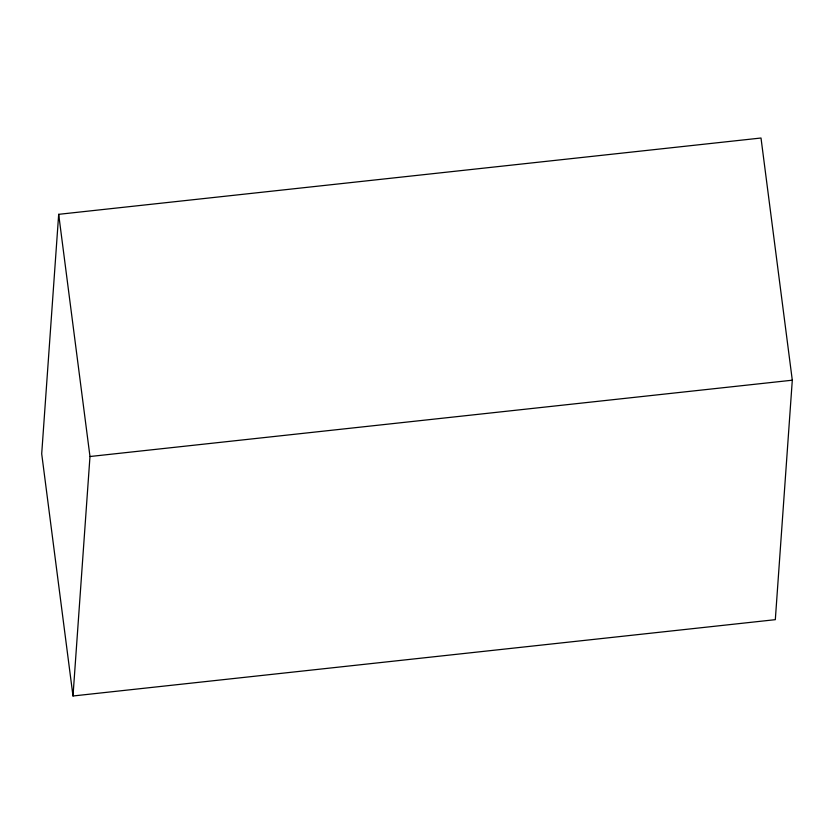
<?xml version="1.0" encoding="UTF-8"?>
<svg xmlns="http://www.w3.org/2000/svg" width="834" height="834" viewBox="0 0 834 834"><rect width="100%" height="100%" fill="white"/><g stroke="black" fill="none" stroke-linecap="round" stroke-linejoin="round"><path stroke-width="1.25" d="M58.682 214.328L41.7 453.8L72.996 695.983L775.318 619.672L792.3 380.2L761.004 138.017L58.682 214.328L89.978 456.511L72.996 695.983M89.978 456.511L792.3 380.2"/></g></svg>
